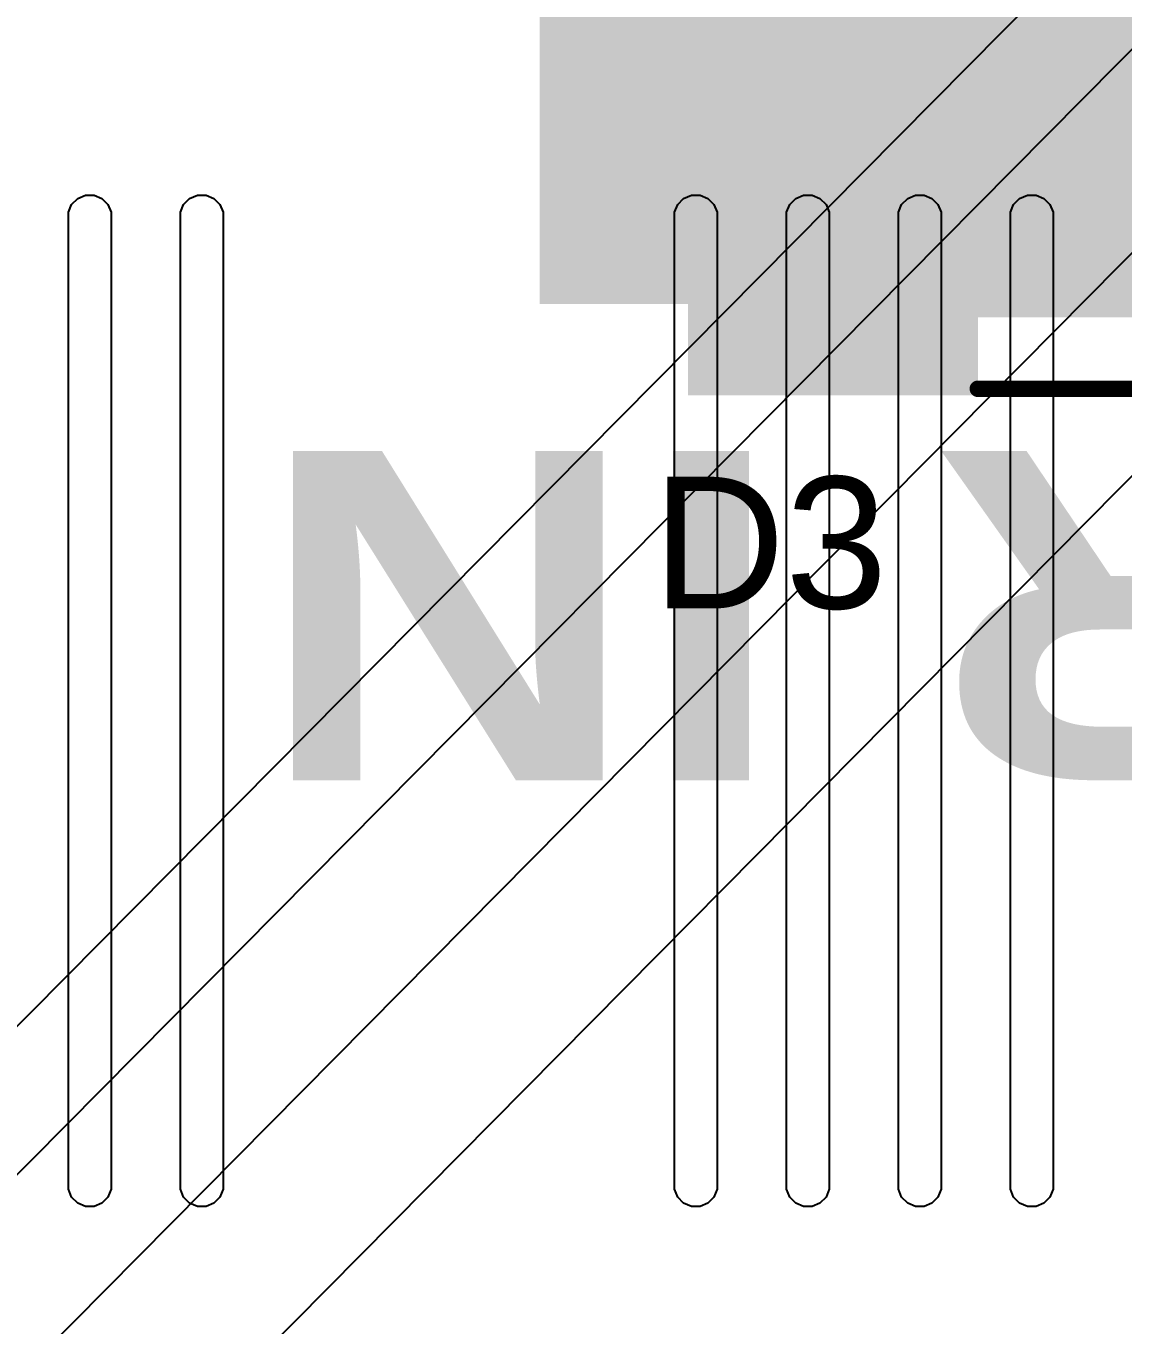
# Model space of a CAD drawing. Header units: inches. Extents: x -4 to 5258, y -4 to 5281.
# Drawn here: x 109.69 to 118.15, y 82.57 to 92.59 of the extents above; entities that cross this region are included whole.
import ezdxf

# ---------------------------------------------------------------- set-up
doc = ezdxf.new("R2010")
doc.units = ezdxf.units.IN
for name, color, linetype in [('Bottom Solder', 6, 'Continuous'), ('Top Layer', 1, 'Continuous'), ('Top Overlay', 2, 'Continuous'), ('Top Paste', 8, 'Continuous'), ('Top Solder', 216, 'Continuous')]:
    doc.layers.add(name, color=color, linetype=linetype)
doc.styles.add('Arial', font='', dxfattribs={"height": 0.2})
doc.styles.add('Arial Black_Bold', font='', dxfattribs={"height": 0.2})
doc.styles.get('Arial').set_extended_font_data('Arial')
doc.styles.get('Arial Black_Bold').set_extended_font_data('Arial Black', bold=True)

# ---------------------------------------------------------------- blocks, each defined once
blk = doc.blocks.new('13_WQFN_HR__3_2__31')
at = {"layer": 'Top Solder'}
for p in [(-0.575, 1.81), (-0.547, -0.923), (0.575, 1.81), (1.178, -0.923)]:
    blk.add_line(p, (5220.676, 5271.621), dxfattribs=at)
blk = doc.blocks.new('SMB__230')
at = {"layer": 'Top Layer'}
for points in [[(-3.7, -1.2), (-3.7, 1.2), (-0.9, 1.2), (-0.9, -1.2)], [(0.9, -1.2), (0.9, 1.2), (3.7, 1.2), (3.7, -1.2)]]:
    blk.add_hatch(color=1, dxfattribs=at).paths.add_polyline_path(points)
at = {"layer": 'Top Overlay'}
for points in [[(2.591, 1.245), (4.826, 1.245), (4.826, 1.905), (2.591, 1.905)], [(3.734, -1.651), (4.826, -1.651), (4.826, 1.346), (3.734, 1.346)], [(2.591, -1.905), (4.826, -1.905), (4.826, -1.245), (2.591, -1.245)]]:
    blk.add_hatch(color=2, dxfattribs=at).paths.add_polyline_path(points)
at = {"layer": 'Top Paste'}
for points in [[(-3.7, -1.2), (-3.7, 1.2), (-0.9, 1.2), (-0.9, -1.2)], [(0.9, -1.2), (0.9, 1.2), (3.7, 1.2), (3.7, -1.2)]]:
    blk.add_hatch(color=8, dxfattribs=at).paths.add_polyline_path(points)
at = {"layer": 'Top Solder'}
for points in [[(-3.802, -1.302), (-3.802, 1.302), (-0.798, 1.302), (-0.798, -1.302)], [(0.798, -1.302), (0.798, 1.302), (3.802, 1.302), (3.802, -1.302)]]:
    blk.add_hatch(color=216, dxfattribs=at).paths.add_polyline_path(points)
at = {"layer": 'Top Overlay'}
for points in [[(-2.21, 1.854, 0.127, 0.127, 0), (-2.21, 1.397, 0.127, 0.127, 0)], [(2.591, 1.854, 0.127, 0.127, 0), (-2.21, 1.854, 0.127, 0.127, 0)], [(-2.21, -1.397, 0.127, 0.127, 0), (-2.21, -1.854, 0.127, 0.127, 0)], [(2.591, -1.854, 0.127, 0.127, 0), (-2.21, -1.854, 0.127, 0.127, 0)]]:
    blk.add_lwpolyline(points, format="xyseb", dxfattribs=at)
for points in [[(-2.242, 1.854, 0.0635, 0.0635, 1), (-2.178, 1.854, 0.0635, 0.0635, 1)], [(-2.242, 1.854, 0.0635, 0.0635, 1), (-2.178, 1.854, 0.0635, 0.0635, 1)], [(2.559, 1.854, 0.0635, 0.0635, 1), (2.623, 1.854, 0.0635, 0.0635, 1)], [(-2.242, 1.397, 0.0635, 0.0635, 1), (-2.178, 1.397, 0.0635, 0.0635, 1)], [(-2.242, -1.397, 0.0635, 0.0635, 1), (-2.178, -1.397, 0.0635, 0.0635, 1)], [(-2.242, -1.854, 0.0635, 0.0635, 1), (-2.178, -1.854, 0.0635, 0.0635, 1)], [(-2.242, -1.854, 0.0635, 0.0635, 1), (-2.178, -1.854, 0.0635, 0.0635, 1)], [(2.559, -1.854, 0.0635, 0.0635, 1), (2.623, -1.854, 0.0635, 0.0635, 1)]]:
    blk.add_lwpolyline(points, format="xyseb", close=True, dxfattribs=at)

msp = doc.modelspace()

# ---------------------------------------------------------------- hatches: boundary and pattern name
at = {"layer": 'Top Layer'}
msp.add_hatch(color=1, dxfattribs=at).paths.add_polyline_path([(113.648, 90.441), (118.718, 90.441), (118.718, 92.841), (113.648, 92.841)])

# ---------------------------------------------------------------- linework, layer by layer
at = {"layer": 'Bottom Solder'}
for p, q in [((110.085, 91.255), (110.146, 91.28)), ((110.146, 91.28), (110.178, 91.28)), ((110.178, 91.28), (110.211, 91.28)), ((110.211, 91.28), (110.272, 91.255)), ((110.948, 91.255), (111.009, 91.28)), ((111.009, 91.28), (111.042, 91.28)), ((111.042, 91.28), (111.075, 91.28)), ((111.075, 91.28), (111.135, 91.255)), ((114.758, 91.255), (114.819, 91.28)), ((114.819, 91.28), (114.852, 91.28)), ((114.852, 91.28), (114.885, 91.28)), ((114.885, 91.28), (114.945, 91.255)), ((115.622, 91.255), (115.683, 91.28)), ((115.683, 91.28), (115.716, 91.28)), ((115.716, 91.28), (115.748, 91.28)), ((115.748, 91.28), (115.809, 91.255)), ((116.486, 91.255), (116.546, 91.28)), ((116.546, 91.28), (116.579, 91.28)), ((116.579, 91.28), (116.612, 91.28)), ((116.612, 91.28), (116.673, 91.255)), ((117.349, 91.255), (117.41, 91.28)), ((117.41, 91.28), (117.443, 91.28)), ((117.443, 91.28), (117.476, 91.28)), ((117.476, 91.28), (117.536, 91.255)), ((110.013, 91.148), (110.038, 91.209)), ((110.038, 91.209), (110.085, 91.255)), ((110.272, 91.255), (110.318, 91.209)), ((110.318, 91.209), (110.343, 91.148)), ((110.877, 91.148), (110.902, 91.209)), ((110.902, 91.209), (110.948, 91.255)), ((111.135, 91.255), (111.182, 91.209)), ((111.182, 91.209), (111.207, 91.148)), ((114.687, 91.148), (114.712, 91.209)), ((114.712, 91.209), (114.758, 91.255)), ((114.945, 91.255), (114.992, 91.209)), ((114.992, 91.209), (115.017, 91.148)), ((115.55, 91.148), (115.576, 91.209)), ((115.576, 91.209), (115.622, 91.255)), ((115.809, 91.255), (115.856, 91.209)), ((115.856, 91.209), (115.881, 91.148)), ((116.414, 91.148), (116.439, 91.209)), ((116.439, 91.209), (116.486, 91.255)), ((116.673, 91.255), (116.719, 91.209)), ((116.719, 91.209), (116.744, 91.148)), ((117.278, 91.148), (117.303, 91.209)), ((117.303, 91.209), (117.349, 91.255)), ((117.536, 91.255), (117.583, 91.209)), ((117.583, 91.209), (117.608, 91.148)), ((110.013, 91.115), (110.013, 91.148)), ((110.013, 83.647), (110.013, 91.115)), ((110.343, 91.148), (110.343, 91.115)), ((110.343, 91.115), (110.343, 91.115)), ((110.343, 91.115), (110.343, 83.647)), ((110.877, 91.115), (110.877, 91.148)), ((110.877, 83.647), (110.877, 91.115)), ((111.207, 91.148), (111.207, 91.115)), ((111.207, 91.115), (111.207, 91.115)), ((111.207, 91.115), (111.207, 83.647)), ((114.687, 91.115), (114.687, 91.148)), ((114.687, 83.647), (114.687, 91.115)), ((115.017, 91.148), (115.017, 91.115)), ((115.017, 91.115), (115.017, 91.115)), ((115.017, 91.115), (115.017, 83.647)), ((115.55, 91.115), (115.55, 91.148)), ((115.55, 83.647), (115.55, 91.115)), ((115.881, 91.148), (115.881, 91.115)), ((115.881, 91.115), (115.881, 91.115)), ((115.881, 91.115), (115.881, 83.647)), ((116.414, 91.115), (116.414, 91.148)), ((116.414, 83.647), (116.414, 91.115)), ((116.744, 91.148), (116.744, 91.115)), ((116.744, 91.115), (116.744, 91.115)), ((116.744, 91.115), (116.744, 83.647)), ((117.278, 91.115), (117.278, 91.148)), ((117.278, 83.647), (117.278, 91.115)), ((117.608, 91.148), (117.608, 91.115)), ((117.608, 91.115), (117.608, 91.115)), ((117.608, 91.115), (117.608, 83.647)), ((110.013, 83.647), (110.013, 83.647)), ((110.013, 83.615), (110.013, 83.647)), ((110.038, 83.554), (110.013, 83.615)), ((110.085, 83.507), (110.038, 83.554)), ((110.318, 83.554), (110.272, 83.507)), ((110.343, 83.615), (110.318, 83.554)), ((110.343, 83.647), (110.343, 83.615)), ((110.877, 83.647), (110.877, 83.647)), ((110.877, 83.615), (110.877, 83.647)), ((110.902, 83.554), (110.877, 83.615)), ((110.948, 83.507), (110.902, 83.554)), ((111.182, 83.554), (111.135, 83.507)), ((111.207, 83.615), (111.182, 83.554)), ((111.207, 83.647), (111.207, 83.615)), ((114.687, 83.647), (114.687, 83.647)), ((114.687, 83.615), (114.687, 83.647)), ((114.712, 83.554), (114.687, 83.615)), ((114.758, 83.507), (114.712, 83.554)), ((114.992, 83.554), (114.945, 83.507)), ((115.017, 83.615), (114.992, 83.554)), ((115.017, 83.647), (115.017, 83.615)), ((115.55, 83.647), (115.55, 83.647)), ((115.55, 83.615), (115.55, 83.647)), ((115.576, 83.554), (115.55, 83.615)), ((115.622, 83.507), (115.576, 83.554)), ((115.856, 83.554), (115.809, 83.507)), ((115.881, 83.615), (115.856, 83.554)), ((115.881, 83.647), (115.881, 83.615)), ((116.414, 83.647), (116.414, 83.647)), ((116.414, 83.615), (116.414, 83.647)), ((116.439, 83.554), (116.414, 83.615)), ((116.486, 83.507), (116.439, 83.554)), ((116.719, 83.554), (116.673, 83.507)), ((116.744, 83.615), (116.719, 83.554)), ((116.744, 83.647), (116.744, 83.615)), ((117.278, 83.647), (117.278, 83.647)), ((117.278, 83.615), (117.278, 83.647)), ((117.303, 83.554), (117.278, 83.615)), ((117.349, 83.507), (117.303, 83.554)), ((117.583, 83.554), (117.536, 83.507)), ((117.608, 83.615), (117.583, 83.554)), ((117.608, 83.647), (117.608, 83.615)), ((110.146, 83.482), (110.085, 83.507)), ((110.178, 83.482), (110.146, 83.482)), ((110.211, 83.482), (110.178, 83.482)), ((110.272, 83.507), (110.211, 83.482)), ((111.009, 83.482), (110.948, 83.507)), ((111.042, 83.482), (111.009, 83.482)), ((111.075, 83.482), (111.042, 83.482)), ((111.135, 83.507), (111.075, 83.482)), ((114.819, 83.482), (114.758, 83.507)), ((114.852, 83.482), (114.819, 83.482)), ((114.885, 83.482), (114.852, 83.482)), ((114.945, 83.507), (114.885, 83.482)), ((115.683, 83.482), (115.622, 83.507)), ((115.716, 83.482), (115.683, 83.482)), ((115.748, 83.482), (115.716, 83.482)), ((115.809, 83.507), (115.748, 83.482)), ((116.546, 83.482), (116.486, 83.507)), ((116.579, 83.482), (116.546, 83.482)), ((116.612, 83.482), (116.579, 83.482)), ((116.673, 83.507), (116.612, 83.482)), ((117.41, 83.482), (117.349, 83.507)), ((117.443, 83.482), (117.41, 83.482)), ((117.476, 83.482), (117.443, 83.482)), ((117.536, 83.507), (117.476, 83.482))]:
    msp.add_line(p, q, dxfattribs=at)

# ---------------------------------------------------------------- block references
msp.add_blockref('13_WQFN_HR__3_2__31', (37.077, 9.267))
at = {"rotation": 180}
msp.add_blockref('SMB__230', (119.618, 91.641), dxfattribs=at)

# ---------------------------------------------------------------- texts
at = {"layer": 'Top Overlay', "style": 'Arial Black_Bold'}
msp.add_text('POWER IN', height=2.54, rotation=180, dxfattribs=at).set_placement((132.003, 89.308))
at = {"layer": 'Top Overlay', "style": 'Arial'}
msp.add_text('D3', height=1.016, dxfattribs=at).set_placement((114.516, 88.093))

doc.saveas('drawing.dxf')
